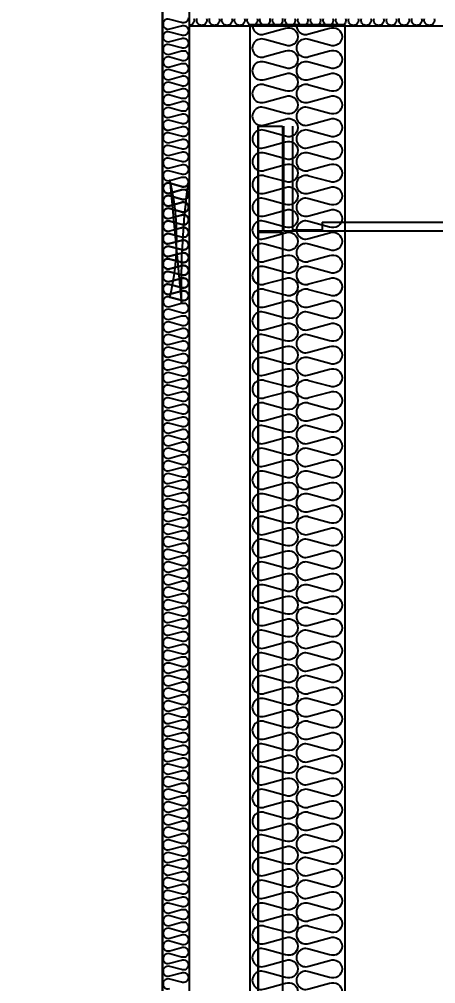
# Model space of a CAD drawing. Header units: millimetres. Extents: x 2773 to 32180, y 2797 to 23592.
# Drawn here: x 5814 to 6471, y 10968 to 12491 of the extents above; entities that cross this region are included whole.
import ezdxf

# ---------------------------------------------------------------- set-up
doc = ezdxf.new("R2010")
doc.units = ezdxf.units.MM
doc.linetypes.add('HIDDEN', pattern=[0.375, 0.25, -0.125])
for name, color, linetype in [('SMS', 220, 'Continuous'), ('냉각탑', 4, 'Continuous'), ('냉각탑_dim', 1, 'Continuous'), ('숨은선', 5, 'HIDDEN')]:
    doc.layers.add(name, color=color, linetype=linetype)
doc.styles.add('HY울릉도L', font='')
doc.styles.get('HY울릉도L').set_extended_font_data('HY울릉도L')
doc.dimstyles.new('성지DIM', dxfattribs={"dimtxt": 3.5, "dimasz": 3, "dimexe": 1, "dimexo": 2.5, "dimgap": 2, "dimtad": 1, "dimdec": 0, "dimzin": 3, "dimdsep": 46, "dimtxsty": 'HY울릉도L', "dimblk": 'ARCHTICK', "dimcen": -2, "dimclrd": 256, "dimclre": 256, "dimclrt": 7, "dimadec": 0, "dimazin": 0, "dimtfac": 1, "dimtdec": 0, "dimtofl": 0, "dimtmove": 0, "dimatfit": 3, "dimfxl": 1, "dimtolj": 1, "dimtzin": 0, "dimlwe": -1, "dimarcsym": 0})

# ---------------------------------------------------------------- blocks, each defined once
blk = doc.blocks.new('_ArchTick')
at = {"color": 0, "linetype": 'ByBlock', "const_width": 0.15}
blk.add_lwpolyline([(-0.5, -0.5), (0.5, 0.5)], dxfattribs=at)
blk = doc.blocks.new('*D653')
at = {"layer": 'Defpoints', "color": 0, "transparency": 16777216}
for p in [(5382.4, 12522.3), (6039.6, 12522.3), (6039.6, 9522.3)]:
    blk.add_point(p, dxfattribs=at)
at = {"layer": '냉각탑_dim', "transparency": 16777216}
for p, q in [((5939.6, 12522.3), (5342.4, 12522.3)), ((5939.6, 9522.3), (5342.4, 9522.3))]:
    blk.add_line(p, q, dxfattribs=at)
at = {"layer": '냉각탑_dim', "lineweight": -2, "transparency": 16777216}
blk.add_line((5382.4, 9522.3), (5382.4, 12522.3), dxfattribs=at)
at = {"layer": '냉각탑_dim', "lineweight": -2, "transparency": 16777216, "xscale": 120, "yscale": 120, "zscale": 120}
for p, rotation in [((5382.4, 12522.3), 90), ((5382.4, 9522.3), 270)]:
    blk.add_blockref('_ArchTick', p, dxfattribs=dict(at, rotation=rotation))
at = {"layer": '냉각탑_dim', "color": 7, "transparency": 16777216, "insert": (5232.4, 11022.3), "char_height": 140, "attachment_point": 5, "rotation": 90, "style": 'HY울릉도L'}
blk.add_mtext('\\A1;3000', dxfattribs=at)
blk = doc.blocks.new('3')
for p, q in [((6039.6, 12522.3), (6039.6, 9522.3)), ((6177.4, 12483), (6327.4, 12483)), ((6190.5, 12322.3), (6190.5, 12156.7)), ((6190.5, 12322.3), (6229, 12322.3)), ((6229, 12322.3), (6229, 12156.7)), ((6230.8, 12322.3), (6230.8, 12156.7)), ((6244.9, 12322.3), (6244.9, 12156.7)), ((6291.8, 12170.8), (8889.3, 12170.8)), ((6291.8, 12170.8), (6291.8, 12156.7)), ((6190.5, 12156.7), (6229, 12156.7)), ((6190.5, 12154.8), (6190.5, 9993)), ((6190.5, 12154.8), (6229, 12154.8)), ((6229, 12154.8), (6229, 9993)), ((6230.8, 12156.7), (8889.3, 12156.7)), ((6244.9, 12158.6), (6291.8, 12158.6))]:
    blk.add_line(p, q)
at = {"color": 7}
for p, q in [((6039.6, 12522.3), (6039.6, 9522.3)), ((6081.6, 12522.3), (6081.6, 9602.3)), ((8997.6, 12480.3), (6081.6, 12480.3)), ((6177.4, 12483), (6177.4, 9522.3)), ((6327.4, 12483), (6327.4, 9522.3))]:
    blk.add_line(p, q, dxfattribs=at)
at = {"ltscale": 500}
blk.add_lwpolyline([(6039.6, 12522.3), (9039.3, 12522.3), (9039.3, 9522.3), (6039.6, 9522.3)], close=True, dxfattribs=at)
at = {"layer": 'SMS', "color": 5}
for points in [[(6080.5, 12493.3, -0.524856), (6069.6, 12485.9), (6051.4, 12490.8, 1.449198), (6051.4, 12475.9), (6069.6, 12480.9, -0.524856), (6080.5, 12473.4, -0.524856), (6069.6, 12465.9), (6051.4, 12470.9, 1.449198), (6051.4, 12456), (6069.6, 12460.9, -0.524856), (6080.5, 12453.4, -0.524856), (6069.6, 12446), (6051.4, 12450.9, 1.449198), (6051.4, 12436), (6069.6, 12441, -0.524856), (6080.5, 12433.5, -0.524856), (6069.6, 12426), (6051.4, 12431, 1.449198), (6051.4, 12416.1), (6069.6, 12421, -0.524856), (6080.5, 12413.5, -0.524856), (6069.6, 12406.1), (6051.4, 12411, 1.449198), (6051.4, 12396.1), (6069.6, 12401.1, -0.524856), (6080.5, 12393.6, -0.524856), (6069.6, 12386.1), (6051.4, 12391.1, 1.449198), (6051.4, 12376.2), (6069.6, 12381.1, -0.524856), (6080.5, 12373.6, -0.524856), (6069.6, 12366.2), (6051.4, 12371.1, 1.449198), (6051.4, 12356.2), (6069.6, 12361.2, -0.524856), (6080.5, 12353.7, -0.524856), (6069.6, 12346.2), (6051.4, 12351.2, 1.449198), (6051.4, 12336.3), (6069.6, 12341.2, -0.524856), (6080.5, 12333.7, -0.524856), (6069.6, 12326.3), (6051.4, 12331.2, 1.449198), (6051.4, 12316.3), (6069.6, 12321.3, -0.524856), (6080.5, 12313.8, -0.417249), (6072.4, 12305.8)], [(6208.8, 12492.3, -0.524856), (6201.4, 12481.5, -0.524856), (6193.9, 12492.3)], [(6188.9, 12492.3, -0.524856), (6181.4, 12481.5, -0.524856), (6173.9, 12492.3)], [(6168.9, 12492.3, -0.524856), (6161.5, 12481.5, -0.524856), (6154, 12492.3)], [(6149, 12492.3, -0.524856), (6141.5, 12481.5, -0.524856), (6134, 12492.3)], [(6129, 12492.3, -0.524856), (6121.6, 12481.5, -0.524856), (6114.1, 12492.3)], [(6109.1, 12492.3, -0.524856), (6101.6, 12481.5, -0.524856), (6094.1, 12492.3)], [(6089.1, 12492.3, -0.524856), (6081.7, 12481.5, -0.002076), (6081.6, 12481.5, -0.002076)], [(6468.2, 12492.3, -0.524856), (6460.7, 12481.5, -0.524856), (6453.2, 12492.3)], [(6448.2, 12492.3, -0.524856), (6440.8, 12481.5, -0.524856), (6433.3, 12492.3)], [(6428.3, 12492.3, -0.524856), (6420.8, 12481.5, -0.524856), (6413.3, 12492.3)], [(6408.3, 12492.3, -0.524856), (6400.9, 12481.5, -0.524856), (6393.4, 12492.3)], [(6388.4, 12492.3, -0.524856), (6380.9, 12481.5, -0.524856), (6373.4, 12492.3)], [(6368.4, 12492.3, -0.524856), (6361, 12481.5, -0.524856), (6353.5, 12492.3)], [(6348.5, 12492.3, -0.524856), (6341, 12481.5, -0.524856), (6333.5, 12492.3)], [(6328.5, 12492.3, -0.524856), (6321.1, 12481.5, -0.524856), (6313.6, 12492.3)], [(6308.6, 12492.3, -0.524856), (6301.1, 12481.5, -0.524856), (6293.6, 12492.3)], [(6288.6, 12492.3, -0.524856), (6281.2, 12481.5, -0.524856), (6273.7, 12492.3)], [(6268.7, 12492.3, -0.524856), (6261.2, 12481.5, -0.524856), (6253.7, 12492.3)], [(6248.7, 12492.3, -0.524856), (6241.3, 12481.5, -0.524856), (6233.8, 12492.3)], [(6228.8, 12492.3, -0.524856), (6221.3, 12481.5, -0.524856), (6213.8, 12492.3)], [(6208.8, 12492.3, -0.524856), (6201.4, 12481.5, -0.417249), (6193.4, 12489.5)], [(6181.5, 12483, 0.560142), (6200.9, 12468), (6233.8, 12476.9, -0.524856), (6253.2, 12463.5, -0.524856), (6233.8, 12450.1), (6200.9, 12459, 1.449198), (6200.9, 12432.1), (6233.8, 12441, -0.524856), (6253.2, 12427.6, -0.524856), (6233.8, 12414.2), (6200.9, 12423.1, 1.449198), (6200.9, 12396.2), (6233.8, 12405.1, -0.524856), (6253.2, 12391.7, -0.524856), (6233.8, 12378.3), (6200.9, 12387.2, 1.449198), (6200.9, 12360.3), (6233.8, 12369.2, -0.524856), (6253.2, 12355.8, -0.524856), (6233.8, 12342.4), (6200.9, 12351.3, 1.449198), (6200.9, 12324.4), (6233.8, 12333.3, -0.524856), (6253.2, 12319.9, -0.524856), (6233.8, 12306.4), (6200.9, 12315.3, 1.449198), (6200.9, 12288.5), (6233.8, 12297.4, -0.524856), (6253.2, 12284, -0.524856), (6233.8, 12270.5), (6200.9, 12279.4, 1.449198), (6200.9, 12252.6), (6233.8, 12261.5, -0.524856), (6253.2, 12248.1, -0.524856), (6233.8, 12234.6), (6200.9, 12243.5, 1.449198), (6200.9, 12216.7), (6233.8, 12225.6, -0.524856), (6253.2, 12212.1, -0.524856), (6233.8, 12198.7), (6200.9, 12207.6, 1.449198), (6200.9, 12180.8), (6233.8, 12189.7, -0.524856), (6253.2, 12176.2, -0.524856), (6233.8, 12162.8), (6200.9, 12171.7, 1.449198), (6200.9, 12144.8), (6233.8, 12153.8, -0.524856), (6253.2, 12140.3, -0.524856), (6233.8, 12126.9), (6200.9, 12135.8, 1.449198), (6200.9, 12108.9), (6233.8, 12117.8, -0.524856), (6253.2, 12104.4, -0.524856), (6233.8, 12091), (6200.9, 12099.9, 1.449198), (6200.9, 12073), (6233.8, 12081.9, -0.524856), (6253.2, 12068.5, -0.417249), (6238.7, 12054.1)], [(6251.1, 12483, 0.560142), (6270.5, 12468), (6303.4, 12476.9, -0.524856), (6322.9, 12463.5, -0.524856), (6303.4, 12450.1), (6270.5, 12459, 1.449198), (6270.5, 12432.1), (6303.4, 12441, -0.524856), (6322.9, 12427.6, -0.524856), (6303.4, 12414.2), (6270.5, 12423.1, 1.449198), (6270.5, 12396.2), (6303.4, 12405.1, -0.524856), (6322.9, 12391.7, -0.524856), (6303.4, 12378.3), (6270.5, 12387.2, 1.449198), (6270.5, 12360.3), (6303.4, 12369.2, -0.524856), (6322.9, 12355.8, -0.524856), (6303.4, 12342.4), (6270.5, 12351.3, 1.449198), (6270.5, 12324.4), (6303.4, 12333.3, -0.524856), (6322.9, 12319.9, -0.524856), (6303.4, 12306.4), (6270.5, 12315.3, 1.449198), (6270.5, 12288.5), (6303.4, 12297.4, -0.524856), (6322.9, 12284, -0.524856), (6303.4, 12270.5), (6270.5, 12279.4, 1.449198), (6270.5, 12252.6), (6303.4, 12261.5, -0.524856), (6322.9, 12248.1, -0.524856), (6303.4, 12234.6), (6270.5, 12243.5, 1.449198), (6270.5, 12216.7), (6303.4, 12225.6, -0.524856), (6322.9, 12212.1, -0.524856), (6303.4, 12198.7), (6270.5, 12207.6, 1.449198), (6270.5, 12180.8), (6303.4, 12189.7, -0.524856), (6322.9, 12176.2, -0.524856), (6303.4, 12162.8), (6270.5, 12171.7, 1.449198), (6270.5, 12144.8), (6303.4, 12153.8, -0.524856), (6322.9, 12140.3, -0.524856), (6303.4, 12126.9), (6270.5, 12135.8, 1.449198), (6270.5, 12108.9), (6303.4, 12117.8, -0.524856), (6322.9, 12104.4, -0.524856), (6303.4, 12091), (6270.5, 12099.9, 1.449198), (6270.5, 12073), (6303.4, 12081.9, -0.524856), (6322.9, 12068.5, -0.417249), (6308.3, 12054.1)], [(6040.7, 12322.3, 0.468181), (6051.4, 12316.3), (6069.6, 12321.3, -0.524856), (6080.5, 12313.8, -0.524856), (6069.6, 12306.3), (6051.4, 12311.3, 1.449198), (6051.4, 12296.4), (6069.6, 12301.3, -0.524856), (6080.5, 12293.8, -0.524856), (6069.6, 12286.4), (6051.4, 12291.3, 1.449198), (6051.4, 12276.4), (6069.6, 12281.4, -0.524856), (6080.5, 12273.9, -0.524856), (6069.6, 12266.4), (6051.4, 12271.4, 1.449198), (6051.4, 12256.5), (6069.6, 12261.4, -0.524856), (6080.5, 12253.9, -0.524856), (6069.6, 12246.5), (6051.4, 12251.4, 1.449198), (6051.4, 12236.5), (6069.6, 12241.5, -0.524856), (6080.5, 12234, -0.524856), (6069.6, 12226.5), (6051.4, 12231.5, 1.449198), (6051.4, 12216.6), (6069.6, 12221.5, -0.524856), (6080.5, 12214, -0.524856), (6069.6, 12206.6), (6051.4, 12211.5, 1.449198), (6051.4, 12196.6), (6069.6, 12201.6, -0.524856), (6080.5, 12194.1, -0.524856), (6069.6, 12186.6), (6051.4, 12191.6, 1.449198), (6051.4, 12176.7), (6069.6, 12181.6, -0.524856), (6080.5, 12174.1, -0.524856), (6069.6, 12166.7), (6051.4, 12171.6, 1.449198), (6051.4, 12156.7), (6069.6, 12161.7, -0.524856), (6080.5, 12154.2, -0.524856), (6069.6, 12146.7), (6051.4, 12151.7, 1.449198), (6051.4, 12136.8), (6069.6, 12141.7, -0.524856), (6080.5, 12134.2, -0.524856), (6069.6, 12126.8), (6051.4, 12131.7, 1.449198), (6051.4, 12116.8), (6069.6, 12121.8, -0.524856), (6080.5, 12114.3, -0.524856), (6069.6, 12106.8), (6051.4, 12111.8, 1.449198), (6051.4, 12096.9), (6069.6, 12101.8, -0.524856), (6080.5, 12094.3, -0.524856), (6069.6, 12086.9), (6051.4, 12091.8, 1.449198), (6051.4, 12076.9), (6069.6, 12081.9, -0.524856), (6080.5, 12074.4, -0.524856), (6069.6, 12066.9), (6051.4, 12071.9, 1.449198), (6051.4, 12057), (6069.6, 12061.9, -0.524856), (6080.5, 12054.4, -0.524856), (6069.6, 12047), (6051.4, 12051.9, 0.116847), (6051.4, 12237), (6069.6, 12042, -0.035756), (6080.5, 12234.5, -0.524856), (6069.6, 12227), (6051.4, 12232, 1.449198), (6051.4, 12217.1), (6069.6, 12222, -0.524856), (6080.5, 12214.5, -0.524856), (6069.6, 12207.1), (6051.4, 12212, 1.449198), (6051.4, 12197.1), (6069.6, 12202.1, -0.524856), (6080.5, 12194.6, -0.524856), (6069.6, 12187.1), (6051.4, 12192.1, 1.449198), (6051.4, 12177.2), (6069.6, 12182.1, -0.524856), (6080.5, 12174.6, -0.524856), (6069.6, 12167.2), (6051.4, 12172.1, 1.449198), (6051.4, 12157.2), (6069.6, 12162.2, -0.524856), (6080.5, 12154.7, -0.524856), (6069.6, 12147.2), (6051.4, 12152.2, 1.449198), (6051.4, 12137.3), (6069.6, 12142.2, -0.524856), (6080.5, 12134.7, -0.524856), (6069.6, 12127.3), (6051.4, 12132.2, 1.449198), (6051.4, 12117.3), (6069.6, 12122.3, -0.524856), (6080.5, 12114.8, -0.524856), (6069.6, 12107.3), (6051.4, 12112.3, 1.449198), (6051.4, 12097.4), (6069.6, 12102.3, -0.524856), (6080.5, 12094.8, -0.524856), (6069.6, 12087.4), (6051.4, 12092.3, 1.449198), (6051.4, 12077.4), (6069.6, 12082.4, -0.524856), (6080.5, 12074.9, -0.524856), (6069.6, 12067.4), (6051.4, 12072.4, 1.449198), (6051.4, 12057.5), (6069.6, 12062.4, -0.524856), (6080.5, 12054.9, -0.524856), (6069.6, 12047.5), (6051.4, 12052.4, 1.449198), (6051.4, 12037.5), (6069.6, 12042.5, -0.524856), (6080.5, 12035, -0.524856), (6069.6, 12027.5), (6051.4, 12032.5, 1.449198), (6051.4, 12017.6), (6069.6, 12022.5, -0.524856), (6080.5, 12015, -0.524856), (6069.6, 12007.6), (6051.4, 12012.5, 1.449198), (6051.4, 11997.6), (6069.6, 12002.6, -0.524856), (6080.5, 11995.1, -0.524856), (6069.6, 11987.6), (6051.4, 11992.6, 1.449198), (6051.4, 11977.7), (6069.6, 11982.6, -0.524856), (6080.5, 11975.1, -0.524856), (6069.6, 11967.7), (6051.4, 11972.6, 1.449198), (6051.4, 11957.7), (6069.6, 11962.7, -0.524856), (6080.5, 11955.2, -0.417249), (6072.4, 11947.2)], [(6181.9, 12082.9, 0.446849), (6200.9, 12073), (6233.8, 12081.9, -0.524856), (6253.2, 12068.5, -0.524856), (6233.8, 12055.1), (6200.9, 12064, 1.449198), (6200.9, 12037.1), (6233.8, 12046, -0.524856), (6253.2, 12032.6, -0.524856), (6233.8, 12019.2), (6200.9, 12028.1, 1.449198), (6200.9, 12001.2), (6233.8, 12010.1, -0.524856), (6253.2, 11996.7, -0.524856), (6233.8, 11983.3), (6200.9, 11992.2, 1.449198), (6200.9, 11965.3), (6233.8, 11974.2, -0.524856), (6253.2, 11960.8, -0.524856), (6233.8, 11947.3), (6200.9, 11956.2, 1.449198), (6200.9, 11929.4), (6233.8, 11938.3, -0.524856), (6253.2, 11924.9, -0.524856), (6233.8, 11911.4), (6200.9, 11920.3, 1.449198), (6200.9, 11893.5), (6233.8, 11902.4, -0.524856), (6253.2, 11889, -0.524856), (6233.8, 11875.5), (6200.9, 11884.4, 1.449198), (6200.9, 11857.6), (6233.8, 11866.5, -0.524856), (6253.2, 11853, -0.524856), (6233.8, 11839.6), (6200.9, 11848.5, 1.449198), (6200.9, 11821.7), (6233.8, 11830.6, -0.524856), (6253.2, 11817.1, -0.524856), (6233.8, 11803.7), (6200.9, 11812.6, 1.449198), (6200.9, 11785.7), (6233.8, 11794.7, -0.524856), (6253.2, 11781.2, -0.524856), (6233.8, 11767.8), (6200.9, 11776.7, 1.449198), (6200.9, 11749.8), (6233.8, 11758.7, -0.524856), (6253.2, 11745.3, -0.524856), (6233.8, 11731.9), (6200.9, 11740.8, 1.449198), (6200.9, 11713.9), (6233.8, 11722.8, -0.524856), (6253.2, 11709.4, -0.524856), (6233.8, 11696), (6200.9, 11704.9, 1.449198), (6200.9, 11678), (6233.8, 11686.9, -0.524856), (6253.2, 11673.5, -0.524856), (6233.8, 11660.1), (6200.9, 11669, 1.449198), (6200.9, 11642.1), (6233.8, 11651, -0.524856), (6253.2, 11637.6, -0.524856), (6233.8, 11624.2), (6200.9, 11633.1, 1.449198), (6200.9, 11606.2), (6233.8, 11615.1, -0.524856), (6253.2, 11601.7, -0.524856), (6233.8, 11588.2), (6200.9, 11597.1, 1.449198), (6200.9, 11570.3), (6233.8, 11579.2, -0.524856), (6253.2, 11565.8, -0.524856), (6233.8, 11552.3), (6200.9, 11561.2, 1.449198), (6200.9, 11534.4), (6233.8, 11543.3, -0.524856), (6253.2, 11529.9, -0.524856), (6233.8, 11516.4), (6200.9, 11525.3, 1.449198), (6200.9, 11498.5), (6233.8, 11507.4, -0.524856), (6253.2, 11493.9, -0.524856), (6233.8, 11480.5), (6200.9, 11489.4, 1.449198), (6200.9, 11462.6), (6233.8, 11471.5, -0.524856), (6253.2, 11458, -0.524856), (6233.8, 11444.6), (6200.9, 11453.5, 1.449198), (6200.9, 11426.6), (6233.8, 11435.6, -0.524856), (6253.2, 11422.1, -0.524856), (6233.8, 11408.7), (6200.9, 11417.6, 1.449198), (6200.9, 11390.7), (6233.8, 11399.6, -0.524856), (6253.2, 11386.2, -0.524856), (6233.8, 11372.8), (6200.9, 11381.7, 1.449198), (6200.9, 11354.8), (6233.8, 11363.7, -0.524856), (6253.2, 11350.3, -0.524856), (6233.8, 11336.9), (6200.9, 11345.8, 1.449198), (6200.9, 11318.9), (6233.8, 11327.8, -0.524856), (6253.2, 11314.4, -0.524856), (6233.8, 11301), (6200.9, 11309.9, 1.449198), (6200.9, 11283), (6233.8, 11291.9, -0.524856), (6253.2, 11278.5, -0.524856), (6233.8, 11265.1), (6200.9, 11274, 1.449198), (6200.9, 11247.1), (6233.8, 11256, -0.524856), (6253.2, 11242.6, -0.524856), (6233.8, 11229.1), (6200.9, 11238, 1.449198), (6200.9, 11211.2), (6233.8, 11220.1, -0.524856), (6253.2, 11206.7, -0.524856), (6233.8, 11193.2), (6200.9, 11202.1, 1.449198), (6200.9, 11175.3), (6233.8, 11184.2, -0.524856), (6253.2, 11170.8, -0.524856), (6233.8, 11157.3), (6200.9, 11166.2, 1.449198), (6200.9, 11139.4), (6233.8, 11148.3, -0.524856), (6253.2, 11134.8, -0.524856), (6233.8, 11121.4), (6200.9, 11130.3, 1.449198), (6200.9, 11103.5), (6233.8, 11112.4, -0.524856), (6253.2, 11098.9, -0.524856), (6233.8, 11085.5), (6200.9, 11094.4, 1.449198), (6200.9, 11067.5), (6233.8, 11076.5, -0.524856), (6253.2, 11063, -0.524856), (6233.8, 11049.6), (6200.9, 11058.5, 1.449198), (6200.9, 11031.6), (6233.8, 11040.5, -0.524856), (6253.2, 11027.1, -0.417249), (6238.7, 11012.7)], [(6251.5, 12082.9, 0.446849), (6270.5, 12073), (6303.4, 12081.9, -0.524856), (6322.9, 12068.5, -0.524856), (6303.4, 12055.1), (6270.5, 12064, 1.449198), (6270.5, 12037.1), (6303.4, 12046, -0.524856), (6322.9, 12032.6, -0.524856), (6303.4, 12019.2), (6270.5, 12028.1, 1.449198), (6270.5, 12001.2), (6303.4, 12010.1, -0.524856), (6322.9, 11996.7, -0.524856), (6303.4, 11983.3), (6270.5, 11992.2, 1.449198), (6270.5, 11965.3), (6303.4, 11974.2, -0.524856), (6322.9, 11960.8, -0.524856), (6303.4, 11947.3), (6270.5, 11956.2, 1.449198), (6270.5, 11929.4), (6303.4, 11938.3, -0.524856), (6322.9, 11924.9, -0.524856), (6303.4, 11911.4), (6270.5, 11920.3, 1.449198), (6270.5, 11893.5), (6303.4, 11902.4, -0.524856), (6322.9, 11889, -0.524856), (6303.4, 11875.5), (6270.5, 11884.4, 1.449198), (6270.5, 11857.6), (6303.4, 11866.5, -0.524856), (6322.9, 11853, -0.524856), (6303.4, 11839.6), (6270.5, 11848.5, 1.449198), (6270.5, 11821.7), (6303.4, 11830.6, -0.524856), (6322.9, 11817.1, -0.524856), (6303.4, 11803.7), (6270.5, 11812.6, 1.449198), (6270.5, 11785.7), (6303.4, 11794.7, -0.524856), (6322.9, 11781.2, -0.524856), (6303.4, 11767.8), (6270.5, 11776.7, 1.449198), (6270.5, 11749.8), (6303.4, 11758.7, -0.524856), (6322.9, 11745.3, -0.524856), (6303.4, 11731.9), (6270.5, 11740.8, 1.449198), (6270.5, 11713.9), (6303.4, 11722.8, -0.524856), (6322.9, 11709.4, -0.524856), (6303.4, 11696), (6270.5, 11704.9, 1.449198), (6270.5, 11678), (6303.4, 11686.9, -0.524856), (6322.9, 11673.5, -0.524856), (6303.4, 11660.1), (6270.5, 11669, 1.449198), (6270.5, 11642.1), (6303.4, 11651, -0.524856), (6322.9, 11637.6, -0.524856), (6303.4, 11624.2), (6270.5, 11633.1, 1.449198), (6270.5, 11606.2), (6303.4, 11615.1, -0.524856), (6322.9, 11601.7, -0.524856), (6303.4, 11588.2), (6270.5, 11597.1, 1.449198), (6270.5, 11570.3), (6303.4, 11579.2, -0.524856), (6322.9, 11565.8, -0.524856), (6303.4, 11552.3), (6270.5, 11561.2, 1.449198), (6270.5, 11534.4), (6303.4, 11543.3, -0.524856), (6322.9, 11529.9, -0.524856), (6303.4, 11516.4), (6270.5, 11525.3, 1.449198), (6270.5, 11498.5), (6303.4, 11507.4, -0.524856), (6322.9, 11493.9, -0.524856), (6303.4, 11480.5), (6270.5, 11489.4, 1.449198), (6270.5, 11462.6), (6303.4, 11471.5, -0.524856), (6322.9, 11458, -0.524856), (6303.4, 11444.6), (6270.5, 11453.5, 1.449198), (6270.5, 11426.6), (6303.4, 11435.6, -0.524856), (6322.9, 11422.1, -0.524856), (6303.4, 11408.7), (6270.5, 11417.6, 1.449198), (6270.5, 11390.7), (6303.4, 11399.6, -0.524856), (6322.9, 11386.2, -0.524856), (6303.4, 11372.8), (6270.5, 11381.7, 1.449198), (6270.5, 11354.8), (6303.4, 11363.7, -0.524856), (6322.9, 11350.3, -0.524856), (6303.4, 11336.9), (6270.5, 11345.8, 1.449198), (6270.5, 11318.9), (6303.4, 11327.8, -0.524856), (6322.9, 11314.4, -0.524856), (6303.4, 11301), (6270.5, 11309.9, 1.449198), (6270.5, 11283), (6303.4, 11291.9, -0.524856), (6322.9, 11278.5, -0.524856), (6303.4, 11265.1), (6270.5, 11274, 1.449198), (6270.5, 11247.1), (6303.4, 11256, -0.524856), (6322.9, 11242.6, -0.524856), (6303.4, 11229.1), (6270.5, 11238, 1.449198), (6270.5, 11211.2), (6303.4, 11220.1, -0.524856), (6322.9, 11206.7, -0.524856), (6303.4, 11193.2), (6270.5, 11202.1, 1.449198), (6270.5, 11175.3), (6303.4, 11184.2, -0.524856), (6322.9, 11170.8, -0.524856), (6303.4, 11157.3), (6270.5, 11166.2, 1.449198), (6270.5, 11139.4), (6303.4, 11148.3, -0.524856), (6322.9, 11134.8, -0.524856), (6303.4, 11121.4), (6270.5, 11130.3, 1.449198), (6270.5, 11103.5), (6303.4, 11112.4, -0.524856), (6322.9, 11098.9, -0.524856), (6303.4, 11085.5), (6270.5, 11094.4, 1.449198), (6270.5, 11067.5), (6303.4, 11076.5, -0.524856), (6322.9, 11063, -0.524856), (6303.4, 11049.6), (6270.5, 11058.5, 1.449198), (6270.5, 11031.6), (6303.4, 11040.5, -0.524856), (6322.9, 11027.1, -0.417249), (6308.3, 11012.7)], [(6040.8, 11963.2, 0.446849), (6051.4, 11957.7), (6069.6, 11962.7, -0.524856), (6080.5, 11955.2, -0.524856), (6069.6, 11947.7), (6051.4, 11952.7, 1.449198), (6051.4, 11937.8), (6069.6, 11942.7, -0.524856), (6080.5, 11935.2, -0.524856), (6069.6, 11927.8), (6051.4, 11932.7, 1.449198), (6051.4, 11917.8), (6069.6, 11922.8, -0.524856), (6080.5, 11915.3, -0.524856), (6069.6, 11907.8), (6051.4, 11912.8, 1.449198), (6051.4, 11897.9), (6069.6, 11902.8, -0.524856), (6080.5, 11895.3, -0.524856), (6069.6, 11887.9), (6051.4, 11892.8, 1.449198), (6051.4, 11877.9), (6069.6, 11882.9, -0.524856), (6080.5, 11875.4, -0.524856), (6069.6, 11867.9), (6051.4, 11872.9, 1.449198), (6051.4, 11858), (6069.6, 11862.9, -0.524856), (6080.5, 11855.4, -0.524856), (6069.6, 11848), (6051.4, 11852.9, 1.449198), (6051.4, 11838), (6069.6, 11843, -0.524856), (6080.5, 11835.5, -0.524856), (6069.6, 11828), (6051.4, 11833, 1.449198), (6051.4, 11818.1), (6069.6, 11823, -0.524856), (6080.5, 11815.5, -0.524856), (6069.6, 11808.1), (6051.4, 11813, 1.449198), (6051.4, 11798.1), (6069.6, 11803.1, -0.524856), (6080.5, 11795.6, -0.524856), (6069.6, 11788.1), (6051.4, 11793.1, 1.449198), (6051.4, 11778.2), (6069.6, 11783.1, -0.524856), (6080.5, 11775.6, -0.524856), (6069.6, 11768.2), (6051.4, 11773.1, 1.449198), (6051.4, 11758.2), (6069.6, 11763.2, -0.524856), (6080.5, 11755.7, -0.524856), (6069.6, 11748.2), (6051.4, 11753.2, 1.449198), (6051.4, 11738.3), (6069.6, 11743.2, -0.524856), (6080.5, 11735.7, -0.524856), (6069.6, 11728.3), (6051.4, 11733.2, 1.449198), (6051.4, 11718.3), (6069.6, 11723.3, -0.524856), (6080.5, 11715.8, -0.524856), (6069.6, 11708.3), (6051.4, 11713.3, 1.449198), (6051.4, 11698.4), (6069.6, 11703.3, -0.524856), (6080.5, 11695.8, -0.524856), (6069.6, 11688.4), (6051.4, 11693.3, 1.449198), (6051.4, 11678.4), (6069.6, 11683.4, -0.524856), (6080.5, 11675.9, -0.524856), (6069.6, 11668.4), (6051.4, 11673.4, 1.449198), (6051.4, 11658.5), (6069.6, 11663.4, -0.524856), (6080.5, 11655.9, -0.524856), (6069.6, 11648.5), (6051.4, 11653.4, 1.449198), (6051.4, 11638.5), (6069.6, 11643.5, -0.524856), (6080.5, 11636, -0.524856), (6069.6, 11628.5), (6051.4, 11633.5, 1.449198), (6051.4, 11618.6), (6069.6, 11623.5, -0.524856), (6080.5, 11616, -0.524856), (6069.6, 11608.6), (6051.4, 11613.5, 1.449198), (6051.4, 11598.6), (6069.6, 11603.6, -0.524856), (6080.5, 11596.1, -0.524856), (6069.6, 11588.6), (6051.4, 11593.6, 1.449198), (6051.4, 11578.7), (6069.6, 11583.6, -0.524856), (6080.5, 11576.1, -0.524856), (6069.6, 11568.7), (6051.4, 11573.6, 1.449198), (6051.4, 11558.7), (6069.6, 11563.7, -0.524856), (6080.5, 11556.2, -0.524856), (6069.6, 11548.7), (6051.4, 11553.7, 1.449198), (6051.4, 11538.8), (6069.6, 11543.7, -0.524856), (6080.5, 11536.2, -0.524856), (6069.6, 11528.8), (6051.4, 11533.7, 1.449198), (6051.4, 11518.8), (6069.6, 11523.8, -0.524856), (6080.5, 11516.3, -0.524856), (6069.6, 11508.8), (6051.4, 11513.8, 1.449198), (6051.4, 11498.9), (6069.6, 11503.8, -0.524856), (6080.5, 11496.3, -0.524856), (6069.6, 11488.9), (6051.4, 11493.8, 1.449198), (6051.4, 11478.9), (6069.6, 11483.9, -0.524856), (6080.5, 11476.4, -0.524856), (6069.6, 11468.9), (6051.4, 11473.9, 1.449198), (6051.4, 11459), (6069.6, 11463.9, -0.524856), (6080.5, 11456.4, -0.524856), (6069.6, 11449), (6051.4, 11453.9, 1.449198), (6051.4, 11439), (6069.6, 11444, -0.524856), (6080.5, 11436.5, -0.524856), (6069.6, 11429), (6051.4, 11434, 1.449198), (6051.4, 11419.1), (6069.6, 11424, -0.524856), (6080.5, 11416.5, -0.524856), (6069.6, 11409.1), (6051.4, 11414, 1.449198), (6051.4, 11399.1), (6069.6, 11404.1, -0.524856), (6080.5, 11396.6, -0.524856), (6069.6, 11389.1), (6051.4, 11394.1, 1.449198), (6051.4, 11379.2), (6069.6, 11384.1, -0.524856), (6080.5, 11376.6, -0.417249), (6072.4, 11368.7)], [(6040.8, 11384.6, 0.446849), (6051.4, 11379.2), (6069.6, 11384.1, -0.524856), (6080.5, 11376.6, -0.524856), (6069.6, 11369.2), (6051.4, 11374.1, 1.449198), (6051.4, 11359.2), (6069.6, 11364.2, -0.524856), (6080.5, 11356.7, -0.524856), (6069.6, 11349.2), (6051.4, 11354.2, 1.449198), (6051.4, 11339.3), (6069.6, 11344.2, -0.524856), (6080.5, 11336.7, -0.524856), (6069.6, 11329.3), (6051.4, 11334.2, 1.449198), (6051.4, 11319.3), (6069.6, 11324.3, -0.524856), (6080.5, 11316.8, -0.524856), (6069.6, 11309.3), (6051.4, 11314.3, 1.449198), (6051.4, 11299.4), (6069.6, 11304.3, -0.524856), (6080.5, 11296.8, -0.524856), (6069.6, 11289.4), (6051.4, 11294.3, 1.449198), (6051.4, 11279.4), (6069.6, 11284.4, -0.524856), (6080.5, 11276.9, -0.524856), (6069.6, 11269.4), (6051.4, 11274.4, 1.449198), (6051.4, 11259.5), (6069.6, 11264.4, -0.524856), (6080.5, 11256.9, -0.524856), (6069.6, 11249.5), (6051.4, 11254.4, 1.449198), (6051.4, 11239.5), (6069.6, 11244.5, -0.524856), (6080.5, 11237, -0.524856), (6069.6, 11229.5), (6051.4, 11234.5, 1.449198), (6051.4, 11219.6), (6069.6, 11224.5, -0.524856), (6080.5, 11217, -0.524856), (6069.6, 11209.6), (6051.4, 11214.5, 1.449198), (6051.4, 11199.6), (6069.6, 11204.6, -0.524856), (6080.5, 11197.1, -0.524856), (6069.6, 11189.6), (6051.4, 11194.6, 1.449198), (6051.4, 11179.7), (6069.6, 11184.6, -0.524856), (6080.5, 11177.1, -0.524856), (6069.6, 11169.7), (6051.4, 11174.6, 1.449198), (6051.4, 11159.7), (6069.6, 11164.7, -0.524856), (6080.5, 11157.2, -0.524856), (6069.6, 11149.7), (6051.4, 11154.7, 1.449198), (6051.4, 11139.8), (6069.6, 11144.7, -0.524856), (6080.5, 11137.2, -0.524856), (6069.6, 11129.8), (6051.4, 11134.7, 1.449198), (6051.4, 11119.8), (6069.6, 11124.8, -0.524856), (6080.5, 11117.3, -0.524856), (6069.6, 11109.8), (6051.4, 11114.8, 1.449198), (6051.4, 11099.9), (6069.6, 11104.8, -0.524856), (6080.5, 11097.3, -0.524856), (6069.6, 11089.9), (6051.4, 11094.8, 1.449198), (6051.4, 11079.9), (6069.6, 11084.9, -0.524856), (6080.5, 11077.4, -0.524856), (6069.6, 11069.9), (6051.4, 11074.9, 1.449198), (6051.4, 11060), (6069.6, 11064.9, -0.524856), (6080.5, 11057.4, -0.524856), (6069.6, 11050), (6051.4, 11054.9, 1.449198), (6051.4, 11040), (6069.6, 11045, -0.524856), (6080.5, 11037.5, -0.524856), (6069.6, 11030), (6051.4, 11035, 1.449198), (6051.4, 11020.1), (6069.6, 11025, -0.524856), (6080.5, 11017.5, -0.524856), (6069.6, 11010.1), (6051.4, 11015, 1.449198), (6051.4, 11000.1), (6069.6, 11005.1, -0.524856), (6080.5, 10997.6, -0.524856), (6069.6, 10990.1), (6051.4, 10995.1, 1.449198), (6051.4, 10980.2), (6069.6, 10985.1, -0.524856), (6080.5, 10977.6, -0.524856), (6069.6, 10970.2), (6051.4, 10975.1, 1.449198), (6051.4, 10960.2)], [(6181.9, 11041.5, 0.446849), (6200.9, 11031.6), (6233.8, 11040.5, -0.524856), (6253.2, 11027.1, -0.524856), (6233.8, 11013.7), (6200.9, 11022.6, 1.449198), (6200.9, 10995.7), (6233.8, 11004.6, -0.524856), (6253.2, 10991.2, -0.524856), (6233.8, 10977.8), (6200.9, 10986.7, 1.449198), (6200.9, 10959.8), (6233.8, 10968.7, -0.524856), (6253.2, 10955.3, -0.524856)], [(6251.5, 11041.5, 0.446849), (6270.5, 11031.6), (6303.4, 11040.5, -0.524856), (6322.9, 11027.1, -0.524856), (6303.4, 11013.7), (6270.5, 11022.6, 1.449198), (6270.5, 10995.7), (6303.4, 11004.6, -0.524856), (6322.9, 10991.2, -0.524856), (6303.4, 10977.8), (6270.5, 10986.7, 1.449198), (6270.5, 10959.8), (6303.4, 10968.7, -0.524856), (6322.9, 10955.3, -0.524856)]]:
    blk.add_lwpolyline(points, format="xyb", dxfattribs=at)
at = {"layer": '냉각탑', "color": 6, "linetype": 'HIDDEN'}
blk.add_line((6190.5, 9522.3), (6190.5, 12322.3), dxfattribs=at)
at = {"layer": '냉각탑', "ltscale": 30}
blk.add_line((6190.5, 9522.3), (6190.5, 12322.3), dxfattribs=at)
at = {"layer": '숨은선', "ltscale": 4}
blk.add_lwpolyline([(6119.7, 12482.3, -0.005236), (6119.5, 12482.3, -0.005236)], format="xyb", dxfattribs=at)

msp = doc.modelspace()

# ---------------------------------------------------------------- block references
msp.add_blockref('3', (0, 0))

# ---------------------------------------------------------------- dimensions: what is measured, and where the dimension line sits
at = {"layer": '냉각탑_dim'}
dim = msp.add_linear_dim(base=(5382.4, 12522.3), p1=(6039.6, 9522.3), p2=(6039.6, 12522.3), angle=90, dimstyle='성지DIM', override={"dimscale": 40}, dxfattribs=at)
dim.commit()
dim.dimension.update_dxf_attribs({"geometry": '*D653', "text_midpoint": (5232.4, 11022.3)})

doc.saveas('drawing.dxf')
